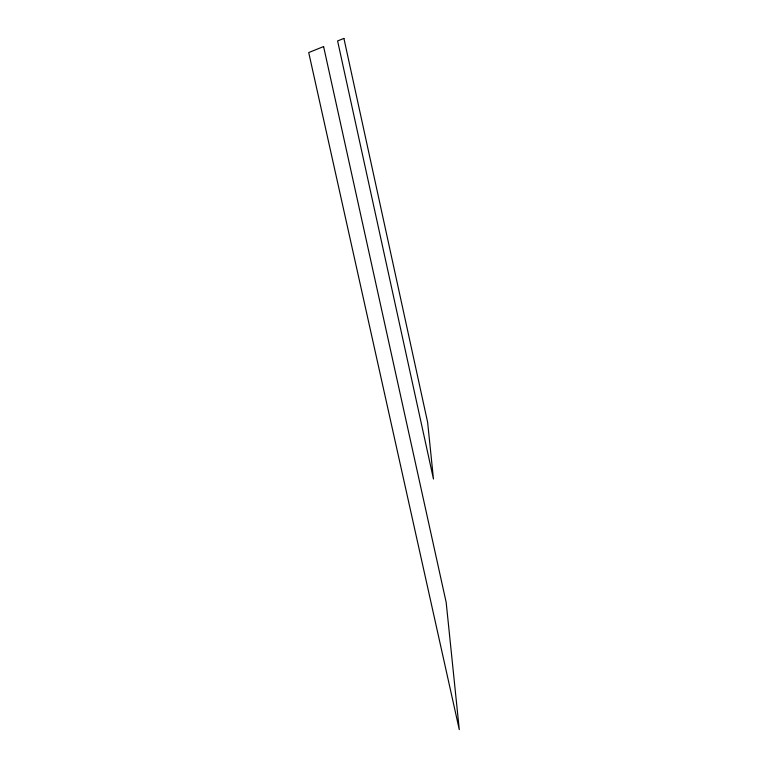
<?xml version="1.0" encoding="UTF-8"?>
<svg xmlns="http://www.w3.org/2000/svg" width="768" height="768" viewBox="0 0 768 768"><rect width="100%" height="100%" fill="white"/><g stroke="black" fill="none" stroke-linecap="round" stroke-linejoin="round"><path stroke-width="1.15" d="M323.597 46.57L308.717 52.56L459.283 729.6L446.17 602.352L323.597 46.57M343.91 38.4L337.603 40.944L433.469 479.011L427.622 422.275L343.91 38.4"/></g></svg>
